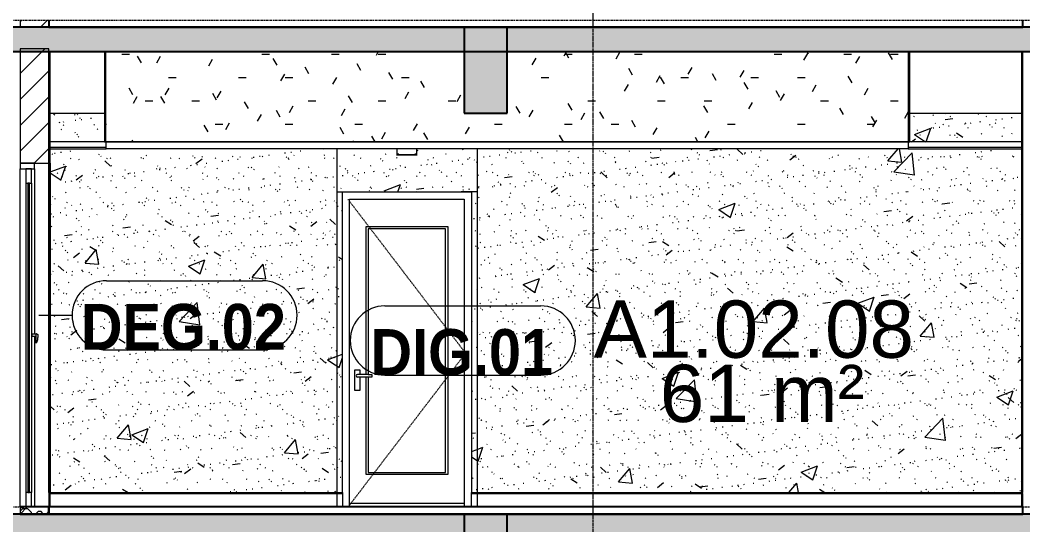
# Model space of a CAD drawing. Header units: millimetres. Extents: x 25061 to 259291, y -8723 to 35400.
# Drawn here: x 34853 to 41853, y 5474 to 9000 of the extents above; entities that cross this region are included whole.
import ezdxf

# ---------------------------------------------------------------- set-up
doc = ezdxf.new("R2010")
doc.units = ezdxf.units.MM
for name, pattern in [('Centre', [31.75, 6.35, -4.7625, 15.875, -4.7625]), ('Dash', [6.35, 3.175, -3.175]), ('Grid Line', [22.225, 12.7, -3.175, 3.175, -3.175])]:
    doc.linetypes.add(name, pattern=pattern)
for name, color, linetype, lineweight in [('0-1', 7, 'Continuous', 5), ('A-AREA-IDEN', 2, 'Continuous', 9), ('A-CLNG', 13, 'Continuous', 9), ('A-CLNG-1', 250, 'Continuous', 18), ('A-CLNG-2', 7, 'Continuous', 9), ('A-CLNG-PATT-2', 9, 'Continuous', 9), ('A-DETL-GENF-HDLN-1', 7, 'Dash', 9), ('A-DOOR', 31, 'Continuous', 9), ('A-DOOR-1', 7, 'Continuous', 9), ('A-DOOR-FRAM', 31, 'Continuous', 9), ('A-DOOR-GLAZ', 31, 'Continuous', 9), ('A-DOOR-IDEN', 31, 'Continuous', 9), ('A-FLOR-1', 10, 'Continuous', 25), ('A-FLOR-HRAL-1', 253, 'Continuous', 9), ('A-FLOR-LEVL-2', 51, 'Centre', 9), ('A-FLOR-PATT-1', 7, 'Continuous', 9), ('A-FLOR-PATT-2', 9, 'Continuous', 9), ('A-WALL', 113, 'Continuous', 9), ('A-WALL-1', 113, 'Continuous', 18), ('A-WALL-PATT-1', 7, 'Continuous', 9), ('A-WALL-PATT-2', 9, 'Continuous', 9), ('A-WALL-PATT-4', 111, 'Continuous', 9), ('E-LITE-EQPM', 33, 'Continuous', 9), ('E-LITE-EQPM-1', 7, 'Continuous', 9), ('I-WALL-1', 250, 'Continuous', 18), ('I-WALL-2', 7, 'Continuous', 9), ('S-BEAM-1', 12, 'Continuous', 5), ('S-BEAM-2', 10, 'Continuous', 25), ('S-BEAM-3', 7, 'Continuous', 9), ('S-GRID-1', 1, 'Grid Line', 9)]:
    doc.layers.add(name, color=color, linetype=linetype, lineweight=lineweight)
doc.styles.add('Arial', font='arial.ttf', dxfattribs={"height": 400})
doc.styles.add('Arial_B_1', font='arialbd.ttf', dxfattribs={"width": 0.9, "height": 320})
pattern_1 = [(45, (81080.3, 14125), (-84.8528, 84.8528), [])]
pattern_2 = [(50, (81080.3, 14125), (1165.978, -102.01), [121.92, -1341.12]), (355, (81080.3, 14125), (-225.554, 1222.763), [97.536, -1072.896]), (100.451, (81177.5, 14116.5), (940.433, 1120.746), [103.616, -1139.776]), (46.184, (81080.3, 14450.1), (1734.906, -269.074), [182.88, -2011.68]), (96.636, (81224.9, 14427.7), (1519.377, 1583.536), [155.424, -1709.665]), (351.184, (81080.3, 14450.1), (1519.39, 1583.52), [146.304, -1609.344]), (21, (81242.9, 14368.8), (970.332, -654.498), [121.92, -1341.12]), (326, (81242.9, 14368.8), (395.533, 1178.804), [97.536, -1072.896]), (71.451, (81323.7, 14314.3), (1365.87, 524.296), [103.616, -1139.776]), (37.5, (81080.3, 14125), (19.767, 541.1527), [53.645, -1006.246, 53.645, -1035.507, -1076.96]), (37.5, (81080.3, 14125), (19.767, 541.1527), [-2149.043, 53.645, -1023.315]), (7.5, (81080.3, 14125), (427.646, 641.156), [53.645, -567.334, 53.645, -981.862, -410.464]), (7.5, (81080.3, 14125), (427.646, 641.156), [-1656.486, 53.645, -356.819]), (327.5, (80717.8, 14125), (867.782, -36.665), [53.645, -352.755, 53.645, -1214.323, -1682.496]), (327.5, (80717.8, 14125), (867.782, -36.665), [-1674.368, 53.645, -1628.851]), (317.5, (80555.2, 14125), (948.028, 162.731), [53.645, -474.675, 53.645, -788.416, -1194.816]), (317.5, (80555.2, 14125), (948.028, 162.731), [-1370.38, 53.645, -1141.17])]
pattern_3 = [(37.5, (81080.3, 14125), (-5.1206, 156.61216), [5.364, -118.181, 5.364, -132.812, -132.08]), (37.5, (81080.3, 14125), (-5.1206, 156.61216), [-261.722, 5.364, -126.716]), (7.5, (81080.3, 14125), (143.847, 229.3842), [5.364, -61.285, 5.364, -105.989, -42.672]), (7.5, (81080.3, 14125), (143.847, 229.3842), [-178.003, 5.364, -37.308]), (327.5, (80980.33, 14125), (253.11758, 0.46008), [5.364, -35.276, 5.364, -140.94, -191.008]), (327.5, (80980.33, 14125), (253.11758, 0.46008), [-186.944, 5.364, -185.644]), (317.5, (80980.33, 14125), (244.3381, 71.3376), [5.364, -14.956, 5.364, -90.546, -109.728]), (317.5, (80980.33, 14125), (244.3381, 71.3376), [-116.23, 5.364, -104.364])]
pattern_4 = [(45, (81080.3, 14125), (-90.50967, 90.50967), [])]

# ---------------------------------------------------------------- blocks, each defined once
blk = doc.blocks.new('NCV_TKTC_KET CAU_rvt-1-TKCS_MẶT CẮT 1')
at = {"layer": 'A-FLOR-PATT-1'}
h = blk.add_hatch(color=256, dxfattribs=at)
h.paths.add_polyline_path([(127252.4, 8780), (127252.4, 8950), (118852.4, 8950), (118852.4, 8780), (126740, 8780)])
h.paths.add_polyline_path([(33955, 8780), (42052.6, 8780), (42052.6, 8950), (33652.6, 8950), (33652.6, 8780)])
h.paths.add_polyline_path([(46552.6, 8780), (54952.6, 8780), (54952.6, 8950), (46552.6, 8950)])
h.paths.add_polyline_path([(114352.4, 8780), (114352.4, 8950), (105952.4, 8950), (105952.4, 8780), (113942, 8780)])
h = blk.add_hatch(color=256, dxfattribs=at)
h.paths.add_polyline_path([(33652.6, 5380), (42052.6, 5380), (42052.6, 5550), (33652.6, 5550)])
h.paths.add_polyline_path([(127252.4, 5380), (127252.4, 5550), (118852.4, 5550), (118852.4, 5380), (126740, 5380)])
h.paths.add_polyline_path([(46552.6, 5380), (54952.6, 5380), (54952.6, 5550), (46552.6, 5550)])
h.paths.add_polyline_path([(114352.4, 5380), (114352.4, 5550), (105952.4, 5550), (105952.4, 5380), (113942, 5380)])
at = {"layer": 'S-BEAM-1'}
for points in [[(37952.6, 8350), (38252.6, 8350), (38252.6, 8950), (37952.6, 8950), (37952.6, 8534.1)], [(38252.6, 4950), (38252.6, 5550), (37952.6, 5550), (37952.6, 4950)]]:
    blk.add_hatch(color=256, dxfattribs=at).paths.add_polyline_path(points)
at = {"layer": 'A-FLOR-1'}
for p, q in [((42052.6, 8950), (33652.6, 8950)), ((33652.6, 8780), (42052.6, 8780)), ((42052.6, 5550), (33652.6, 5550))]:
    blk.add_line(p, q, dxfattribs=at)
at = {"layer": 'S-BEAM-2'}
for p, q in [((38252.6, 8950), (37952.6, 8950)), ((37952.6, 8950), (37952.6, 8350)), ((38252.6, 8350), (38252.6, 8950)), ((37952.6, 8350), (38252.6, 8350)), ((38252.6, 5550), (37952.6, 5550)), ((37952.6, 5550), (37952.6, 4950)), ((38252.6, 4950), (38252.6, 5550))]:
    blk.add_line(p, q, dxfattribs=at)
at = {"layer": 'S-BEAM-3'}
for p, q in [((35062.6, 8350), (35442.4, 8350)), ((41062.6, 8350), (41842.6, 8350))]:
    blk.add_line(p, q, dxfattribs=at)
blk = doc.blocks.new('DOOR_CW_01 CANH MO-PANEL KINH - DIG_02-800x2200-CỬA NHÔM KÍNH-400864-TKCS_MẶT CẮT 1')
at = {"layer": 'A-DOOR-1'}
for p, q in [((38042.564287, 7800), (37932.564287, 7800)), ((38052.564287, 5695), (38052.564287, 5700)), ((38052.564287, 5695), (38052.564287, 5700)), ((38052.564287, 5695), (38052.564287, 5700)), ((38112.564287, 5695), (38112.564287, 5700)), ((38152.564287, 5700), (38152.564287, 5695)), ((38152.564287, 5700), (38152.564287, 5695)), ((38152.564287, 5695), (38152.564287, 5700))]:
    blk.add_line(p, q, dxfattribs=at)
blk = doc.blocks.new('DOOR_CW_01 CANH MO-PANEL KINH - DIW_01-900x2200-CỬA GỖ VÂN LAMINATE-553393-TKCS_MẶT CẮT 1')
at = {"layer": 'A-DOOR-1'}
for p, q in [((37062.564287, 7800), (37172.564287, 7800)), ((36952.564287, 5700), (36952.564287, 5695)), ((36952.564287, 5700), (36952.564287, 5695)), ((36952.564287, 5700), (36952.564287, 5695)), ((36992.564287, 5695), (36992.564287, 5700)), ((37052.564287, 5695), (37052.564287, 5700)), ((37052.564287, 5695), (37052.564287, 5700)), ((37052.564287, 5700), (37052.564287, 5695))]:
    blk.add_line(p, q, dxfattribs=at)
blk = doc.blocks.new('LIC_09 - ĐÈN LED DOWNLIGHT ÂM TRẦN_ P_9W - 6000K - LIC_09 - ĐÈN LED DOWNLIGHT ÂM TRẦN_ P_9W_ ÁNH SÁNG TRẮNG 6000K-513702-TKCS_MẶT CẮT 1')
at = {"layer": 'E-LITE-EQPM-1'}
for p, q in [((37480.9, 8060), (37623.5, 8060)), ((37482.2, 8100), (37482.2, 8060)), ((37552.2, 8060), (37482.2, 8060)), ((37492.2, 8068), (37492.2, 8065)), ((37622.2, 8060), (37552.2, 8060)), ((37612.2, 8065), (37612.2, 8068)), ((37622.2, 8060), (37622.2, 8100))]:
    blk.add_line(p, q, dxfattribs=at)
blk = doc.blocks.new('DOOR_CW_01 CANH MO-PANEL KINH - DIG_01-900x2200-CỬA NHÔM KÍNH-901215-TKCS_MẶT CẮT 1')
at = {"layer": 'A-DETL-GENF-HDLN-1'}
for p, q in [((37962.6, 6673.5), (37142.6, 7747)), ((37142.6, 5600), (37962.6, 6673.5))]:
    blk.add_line(p, q, dxfattribs=at)
at = {"layer": 'A-DOOR-1'}
for p, q in [((37152.6, 5600), (37152.6, 7750)), ((37152.6, 7750), (37952.6, 7750)), ((37952.6, 7750), (37952.6, 5600)), ((37267.6, 6524.5), (37267.6, 7558)), ((37267.6, 7558), (37837.6, 7558)), ((37822.6, 7543), (37282.6, 7543)), ((37282.6, 7543), (37282.6, 6524.5)), ((37822.6, 5841), (37822.6, 7543)), ((37837.6, 7558), (37837.6, 5826)), ((37227.3, 6556), (37187.8, 6556)), ((37187.8, 6556), (37187.8, 6416)), ((37282.6, 6524.5), (37207.6, 6524.5)), ((37227.3, 6524.5), (37227.3, 6556)), ((37282.6, 6524.5), (37308.4, 6524.5)), ((37308.4, 6524.5), (37308.4, 6507.5)), ((37282.6, 6507.5), (37207.6, 6507.5)), ((37227.3, 6416), (37227.3, 6507.5)), ((37267.6, 5826), (37267.6, 6507.5)), ((37282.6, 6507.5), (37282.6, 5841)), ((37308.4, 6507.5), (37282.6, 6507.5)), ((37187.8, 6416), (37227.3, 6416)), ((37837.6, 5826), (37267.6, 5826)), ((37282.6, 5841), (37822.6, 5841)), ((37102.6, 5700), (37102.6, 5695)), ((38002.6, 5695), (38002.6, 5700)), ((37152.6, 5626), (37952.6, 5626))]:
    blk.add_line(p, q, dxfattribs=at)
for start, end in [(90, 180), (180, 270)]:
    blk.add_arc((37207.6, 6516), 8.5, start, end, dxfattribs=at)
blk = doc.blocks.new('Railing - Railing-910888-TKCS_MẶT CẮT 1')
at = {"layer": 'A-FLOR-HRAL-1'}
for p, q in [((38042.564287, 5695), (41842.564287, 5695)), ((38042.564287, 5695), (38042.564287, 5600)), ((41852.564287, 5695), (41842.564287, 5695)), ((41842.564287, 5695), (41842.564287, 5600)), ((41852.564287, 5600), (41852.564287, 5695)), ((41842.564287, 5600), (41852.564287, 5600))]:
    blk.add_line(p, q, dxfattribs=at)
blk = doc.blocks.new('Railing - Railing-910890-TKCS_MẶT CẮT 1')
at = {"layer": 'A-FLOR-HRAL-1'}
for p, q in [((38002.564287, 5600), (38002.564287, 5695)), ((38002.564287, 5695), (38042.564287, 5695))]:
    blk.add_line(p, q, dxfattribs=at)
blk = doc.blocks.new('Railing - Railing-910891-TKCS_MẶT CẮT 1')
at = {"layer": 'A-FLOR-HRAL-1'}
for p, q in [((37062.564287, 5695), (37102.564287, 5695)), ((37102.564287, 5695), (37102.564287, 5600))]:
    blk.add_line(p, q, dxfattribs=at)
blk = doc.blocks.new('Railing - Railing-910892-TKCS_MẶT CẮT 1')
at = {"layer": 'A-FLOR-HRAL-1'}
for p, q in [((35062.564287, 5695), (35052.564287, 5695)), ((35062.564287, 5695), (37062.564287, 5695)), ((35062.564287, 5600), (35062.564287, 5695)), ((37062.564287, 5695), (37062.564287, 5600))]:
    blk.add_line(p, q, dxfattribs=at)
blk = doc.blocks.new('CL_01-VÁCH DỰNG THẠCH CAO CĂN HỘ LOẠI 1-5A5 - CL_01-VÁCH DỰNG THẠCH CAO CĂN HỘ LOẠI 1A-5-909354-TKCS_MẶT CẮT 1')
at = {"layer": 'A-CLNG-PATT-2'}
h = blk.add_hatch(dxfattribs=at)
h.set_pattern_fill('FP_1', color=256, style=0, pattern_type=2)
h.set_pattern_definition([(0, (81080.3, 14125), (650.24, 162.56), [53.645, -434.035, 53.645, -434.035, -2600.96]), (0, (81080.3, 14125), (650.24, 162.56), [-975.36, 53.645, -921.715, 53.645, -434.035, -1137.92]), (0, (81080.3, 14125), (650.24, 162.56), [-2438.4, 53.645, -271.475, 53.645, -759.155]), (120, (81324.14, 14206.28), (-465.9011, 481.84436), [53.645, -434.035, 53.645, -3034.995]), (120, (81324.14, 14206.28), (-465.9011, 481.84436), [-541.325, -434.035, 53.645, -921.715, -1625.6]), (120, (81324.14, 14206.28), (-465.9011, 481.84436), [-1950.72, 53.645, -434.035, 53.645, -1084.275]), (120, (81324.14, 14206.28), (-465.9011, 481.84436), [-2492.045, -271.475, 53.645, -759.155]), (240, (81405.42, 14531.4), (-184.3389, -644.40436), [53.645, -434.035, 53.645, -3034.995]), (240, (81405.42, 14531.4), (-184.3389, -644.40436), [-541.325, -434.035, 53.645, -921.715, -1625.6]), (240, (81405.42, 14531.4), (-184.3389, -644.40436), [-1950.72, 53.645, -434.035, 53.645, -1084.275]), (240, (81405.42, 14531.4), (-184.3389, -644.40436), [-2492.045, -271.475, 53.645, -759.155])])
h.paths.add_polyline_path([(35452.4, 8150), (41052.6, 8150), (41052.6, 8780), (38252.6, 8780), (38252.6, 8350), (37952.6, 8350), (37952.6, 8780), (35452.4, 8780), (35452.4, 8534.1)])
at = {"layer": 'A-CLNG-1'}
for p, q in [((35452.4, 8780), (35442.4, 8780)), ((35442.4, 8780), (35442.4, 8150)), ((35452.4, 8150), (35452.4, 8780)), ((41062.6, 8780), (41052.6, 8780)), ((41052.6, 8780), (41052.6, 8150)), ((41062.6, 8150), (41062.6, 8780)), ((35442.4, 8150), (35452.4, 8150)), ((41052.6, 8150), (41062.6, 8150))]:
    blk.add_line(p, q, dxfattribs=at)
at = {"layer": 'A-CLNG-2'}
blk.add_line((41052.6, 8150), (35452.6, 8150), dxfattribs=at)
blk = doc.blocks.new('NCV_TKTC_TANG 2_rvt-1-TKCS_MẶT CẮT 1')
at = {"layer": 'A-FLOR-PATT-2'}
h = blk.add_hatch(dxfattribs=at)
h.set_pattern_fill('FP_6', color=256, style=0, pattern_type=2)
h.set_pattern_definition([(180, (81252.7, 14216.3), (-2e-14, -203.2), [19.239, -183.961]), (135, (81266.3, 14202.7), (-203.19986, 1e-14), [19.239, -268.129]), (90, (81266.3, 14183.47), (-203.2, 1e-14), [19.239, -183.961]), (45, (81252.7, 14169.86), (0, 203.19986), [19.239, -268.129]), (0, (81233.46, 14169.86), (0, 203.2), [19.239, -183.961]), (315, (81219.86, 14183.47), (203.19986, 0), [19.239, -268.129]), (270, (81219.86, 14202.7), (203.2, 1e-14), [19.239, -183.961]), (225, (81233.46, 14216.31), (1e-14, -203.19986), [19.239, -268.129]), (180, (81207.18, 14184.3), (-2e-14, -203.2), [22.055, -181.145]), (135, (81222.78, 14168.71), (-203.19986, 1e-14), [22.055, -265.314]), (90, (81222.78, 14146.66), (-203.2, 1e-14), [22.055, -181.145]), (45, (81207.18, 14131.06), (0, 203.19986), [22.055, -265.314]), (0, (81185.13, 14131.06), (0, 203.2), [22.055, -181.145]), (315, (81169.54, 14146.66), (203.19986, 0), [22.055, -265.314]), (270, (81169.54, 14168.71), (203.2, 1e-14), [22.055, -181.145]), (225, (81185.13, 14184.3), (1e-14, -203.19986), [22.055, -265.314]), (180, (81114.68, 14169.67), (-2e-14, -203.2), [14.547, -188.653]), (135, (81124.96, 14159.39), (-203.19986, 1e-14), [14.547, -272.821]), (90, (81124.96, 14144.84), (-203.2, 1e-14), [14.547, -188.653]), (45, (81114.68, 14134.56), (0, 203.19986), [14.547, -272.821]), (0, (81100.13, 14134.56), (0, 203.2), [14.547, -188.653]), (315, (81089.85, 14144.84), (203.19986, 0), [14.547, -272.821]), (270, (81089.85, 14159.39), (203.2, 1e-14), [14.547, -188.653]), (225, (81100.13, 14169.67), (1e-14, -203.19986), [14.547, -272.821]), (90, (81183.32, 14194.78), (-203.2, 1e-14), [29.097, -174.103]), (45, (81162.74, 14174.2), (0, 203.19986), [29.097, -258.271]), (0, (81133.65, 14174.2), (0, 203.2), [29.097, -174.103]), (315, (81113.07, 14194.78), (203.19986, 0), [29.097, -258.271]), (270, (81113.07, 14223.87), (203.2, 1e-14), [29.097, -174.103]), (225, (81133.65, 14244.45), (1e-14, -203.19986), [29.097, -258.271]), (180, (81162.74, 14244.45), (-2e-14, -203.2), [29.097, -174.103]), (135, (81183.32, 14223.87), (-203.19986, 1e-14), [29.097, -258.271]), (90, (81262.35, 14261.4), (-203.2, 1e-14), [37.075, -166.125]), (45, (81236.13, 14235.19), (0, 203.19986), [37.075, -250.293]), (0, (81199.05, 14235.19), (0, 203.2), [37.075, -166.125]), (315, (81172.84, 14261.4), (203.19986, 0), [37.075, -250.293]), (270, (81172.84, 14298.48), (203.2, 1e-14), [37.075, -166.125]), (225, (81199.05, 14324.7), (1e-14, -203.19986), [37.075, -250.293]), (180, (81236.13, 14324.7), (-2e-14, -203.2), [37.075, -166.125]), (135, (81262.35, 14298.48), (-203.19986, 1e-14), [37.075, -250.293]), (90, (81138.85, 14272.68), (-203.2, 1e-14), [19.242, -183.958]), (45, (81125.24, 14259.07), (0, 203.19986), [19.242, -268.127]), (0, (81106, 14259.07), (0, 203.2), [19.242, -183.958]), (315, (81092.4, 14272.68), (203.19986, 0), [19.242, -268.127]), (270, (81092.4, 14291.92), (203.2, 1e-14), [19.242, -183.958]), (225, (81106, 14305.53), (1e-14, -203.19986), [19.242, -268.127]), (180, (81125.24, 14305.53), (-2e-14, -203.2), [19.242, -183.958]), (135, (81138.85, 14291.92), (-203.19986, 1e-14), [19.242, -268.127])])
h.paths.add_polyline_path([(35052.6, 5550), (35052.6, 5600), (34852.6, 5600), (34852.6, 5550)])
at = {"layer": 'A-WALL-PATT-1'}
h = blk.add_hatch(dxfattribs=at)
h.set_pattern_fill('FP_3', color=256, style=0, pattern_type=2)
h.set_pattern_definition(pattern_1)
h.paths.add_polyline_path([(35062.6, 8000), (35062.6, 8780), (35052.6, 8780), (35052.6, 8000)])
h = blk.add_hatch(dxfattribs=at)
h.set_pattern_fill('FP_3', color=256, style=0, pattern_type=2)
h.set_pattern_definition(pattern_1)
h.paths.add_polyline_path([(41852.6, 5700), (41852.6, 8780), (41842.6, 8780), (41842.6, 5700)])
at = {"layer": 'A-WALL-PATT-2'}
h = blk.add_hatch(dxfattribs=at)
h.set_pattern_fill('FP_4', color=256, style=0, pattern_type=2)
h.set_pattern_definition(pattern_2)
h.paths.add_polyline_path([(35062.6, 5700), (37052.6, 5700), (37052.6, 8100), (35062.6, 8100), (35062.6, 6101.2)])
h.paths.add_polyline_path([(35442.4, 8150), (35442.4, 8350), (35062.6, 8350), (35062.6, 8150)])
h = blk.add_hatch(dxfattribs=at)
h.set_pattern_fill('FP_5', color=256, style=0, pattern_type=2)
h.set_pattern_definition(pattern_3)
h.paths.add_polyline_path([(35062.6, 5700), (37052.6, 5700), (37052.6, 8100), (35062.6, 8100), (35062.6, 6101.2)])
h.paths.add_polyline_path([(35442.4, 8150), (35442.4, 8350), (35062.6, 8350), (35062.6, 8150)])
h = blk.add_hatch(dxfattribs=at)
h.set_pattern_fill('FP_4', color=256, style=0, pattern_type=2)
h.set_pattern_definition(pattern_2)
h.paths.add_polyline_path([(38042.6, 5700), (41842.6, 5700), (41842.6, 8100), (38042.6, 8100), (38042.6, 6101.2)])
h.paths.add_polyline_path([(41062.6, 8150), (41842.6, 8150), (41842.6, 8350), (41062.6, 8350)])
h = blk.add_hatch(dxfattribs=at)
h.set_pattern_fill('FP_5', color=256, style=0, pattern_type=2)
h.set_pattern_definition(pattern_3)
h.paths.add_polyline_path([(38042.6, 5700), (41842.6, 5700), (41842.6, 8100), (38042.6, 8100), (38042.6, 6101.2)])
h.paths.add_polyline_path([(41062.6, 8150), (41842.6, 8150), (41842.6, 8350), (41062.6, 8350)])
h = blk.add_hatch(dxfattribs=at)
h.set_pattern_fill('FP_4', color=256, style=0, pattern_type=2)
h.set_pattern_definition(pattern_2)
h.paths.add_polyline_path([(37062.6, 5700), (37062.6, 8100), (37052.6, 8100), (37052.6, 5700)])
h = blk.add_hatch(dxfattribs=at)
h.set_pattern_fill('FP_5', color=256, style=0, pattern_type=2)
h.set_pattern_definition(pattern_3)
h.paths.add_polyline_path([(37062.6, 5700), (37062.6, 8100), (37052.6, 8100), (37052.6, 5700)])
h = blk.add_hatch(dxfattribs=at)
h.set_pattern_fill('FP_4', color=256, style=0, pattern_type=2)
h.set_pattern_definition(pattern_2)
h.paths.add_polyline_path([(37102.6, 5700), (37102.6, 7800), (38002.6, 7800), (38002.6, 5700), (38042.6, 5700), (38042.6, 8100), (37622.2, 8100), (37622.2, 8060), (37482.2, 8060), (37482.2, 8100), (37062.6, 8100), (37062.6, 5700)])
h = blk.add_hatch(dxfattribs=at)
h.set_pattern_fill('FP_5', color=256, style=0, pattern_type=2)
h.set_pattern_definition(pattern_3)
h.paths.add_polyline_path([(37102.6, 5700), (37102.6, 7800), (38002.6, 7800), (38002.6, 5700), (38042.6, 5700), (38042.6, 8100), (37622.2, 8100), (37622.2, 8060), (37482.2, 8060), (37482.2, 8100), (37062.6, 8100), (37062.6, 5700)])
at = {"layer": 'A-CLNG-1'}
for p, q in [((35452.6, 8150), (35052.6, 8150)), ((35052.6, 8150), (35052.6, 8100)), ((35452.6, 8100), (35452.6, 8150)), ((41852.6, 8150), (41052.6, 8150)), ((41052.6, 8150), (41052.6, 8100)), ((41852.6, 8100), (41852.6, 8150)), ((35052.6, 8100), (35452.6, 8100)), ((41052.6, 8100), (41852.6, 8100))]:
    blk.add_line(p, q, dxfattribs=at)
at = {"layer": 'A-CLNG-2'}
for p, q in [((35452.6, 8150), (41052.6, 8150)), ((35452.6, 8110), (35052.6, 8110)), ((41052.6, 8100), (35452.6, 8100)), ((41852.6, 8110), (41052.6, 8110))]:
    blk.add_line(p, q, dxfattribs=at)
at = {"layer": 'A-FLOR-1'}
for p, q in [((35052.6, 5600), (34852.6, 5600)), ((34852.6, 5550), (35052.6, 5550)), ((41852.6, 5600), (35052.6, 5600)), ((35052.6, 5600), (35052.6, 5550)), ((35052.6, 5550), (35052.6, 5600)), ((35052.6, 5550), (41852.6, 5550)), ((41852.6, 5550), (41852.6, 5600))]:
    blk.add_line(p, q, dxfattribs=at)
at = {"layer": 'I-WALL-1'}
for p, q in [((35052.6, 8780), (35052.6, 8000)), ((35062.6, 8780), (35052.6, 8780)), ((35062.6, 8000), (35062.6, 8780)), ((41852.6, 8780), (41842.6, 8780)), ((41842.6, 8780), (41842.6, 5700)), ((41852.6, 5700), (41852.6, 8780)), ((35052.6, 8000), (35062.6, 8000)), ((41842.6, 5700), (41852.6, 5700))]:
    blk.add_line(p, q, dxfattribs=at)
at = {"layer": 'I-WALL-2'}
for p, q in [((37062.6, 8100), (37062.6, 5700)), ((38042.6, 8100), (38042.6, 5700)), ((35052.6, 5700), (35052.6, 8000)), ((35062.6, 8000), (35062.6, 5700)), ((37102.6, 5700), (37102.6, 7800)), ((37102.6, 7800), (38002.6, 7800)), ((38002.6, 7800), (38002.6, 5700)), ((35062.6, 5700), (35052.6, 5700)), ((35062.6, 5700), (37052.6, 5700)), ((37062.6, 5700), (37052.6, 5700)), ((37062.6, 5700), (37102.6, 5700)), ((38002.6, 5700), (38042.6, 5700)), ((38042.6, 5700), (41842.6, 5700))]:
    blk.add_line(p, q, dxfattribs=at)
at = {"layer": ''}
for name in ['Railing - Railing-910892-TKCS_MẶT CẮT 1', 'Railing - Railing-910891-TKCS_MẶT CẮT 1', 'Railing - Railing-910890-TKCS_MẶT CẮT 1', 'Railing - Railing-910888-TKCS_MẶT CẮT 1']:
    blk.add_blockref(name, (0, 0), dxfattribs=at)
at = {"layer": 'A-CLNG'}
blk.add_blockref('CL_01-VÁCH DỰNG THẠCH CAO CĂN HỘ LOẠI 1-5A5 - CL_01-VÁCH DỰNG THẠCH CAO CĂN HỘ LOẠI 1A-5-909354-TKCS_MẶT CẮT 1', (0, 0), dxfattribs=at)
at = {"layer": 'A-DOOR'}
for name in ['DOOR_CW_01 CANH MO-PANEL KINH - DIW_01-900x2200-CỬA GỖ VÂN LAMINATE-553393-TKCS_MẶT CẮT 1', 'DOOR_CW_01 CANH MO-PANEL KINH - DIG_02-800x2200-CỬA NHÔM KÍNH-400864-TKCS_MẶT CẮT 1', 'DOOR_CW_01 CANH MO-PANEL KINH - DIG_01-900x2200-CỬA NHÔM KÍNH-901215-TKCS_MẶT CẮT 1']:
    blk.add_blockref(name, (0, 0), dxfattribs=at)
at = {"layer": 'E-LITE-EQPM'}
blk.add_blockref('LIC_09 - ĐÈN LED DOWNLIGHT ÂM TRẦN_ P_9W - 6000K - LIC_09 - ĐÈN LED DOWNLIGHT ÂM TRẦN_ P_9W_ ÁNH SÁNG TRẮNG 6000K-513702-TKCS_MẶT CẮT 1', (0, 0), dxfattribs=at)
blk = doc.blocks.new('NCV_TKTC_TANG 3 - 4_rvt-2-TKCS_MẶT CẮT 1')
at = {"layer": 'A-FLOR-1'}
for p, q in [((35052.6, 9000), (35052.6, 8950)), ((41852.6, 8950), (41852.6, 9000)), ((35052.6, 8950), (41852.6, 8950))]:
    blk.add_line(p, q, dxfattribs=at)
blk = doc.blocks.new('DEG_02-DEG_03 - DEG_02-2500x2400mm-CỬA ĐI 02 CÁNH TRƯỢT-V56-TKCS_MẶT CẮT 1')
at = {"layer": 'A-DOOR'}
for p, q in [((34932.6, 7960), (34892.6, 7960)), ((34892.6, 7960), (34892.6, 7860)), ((34932.6, 7860), (34932.6, 7960)), ((34892.6, 7860), (34932.6, 7860)), ((34892.6, 7860), (34892.6, 5700)), ((34932.6, 7860), (34932.6, 5700)), ((34935.6, 6820), (34932.6, 6820)), ((34935.6, 6810), (34935.6, 6800)), ((34965.6, 6807), (34935.6, 6807)), ((34935.6, 6800), (34935.6, 6790)), ((34935.6, 6793), (34965.6, 6793)), ((34965.6, 6799.2), (34965.6, 6808.7)), ((34965.6, 6808.7), (34965.6, 6807.4)), ((34965.6, 6806.8), (34965.6, 6806.1)), ((34965.6, 6745.2), (34965.6, 6799.2)), ((34932.6, 6780), (34935.6, 6780)), ((34965.6, 6743.7), (34965.6, 6745.2)), ((34965.6, 6745.2), (34965.6, 6743.7)), ((34932.6, 5700), (34892.6, 5700)), ((34892.6, 5700), (34892.6, 5600)), ((34932.6, 5600), (34932.6, 5700)), ((34892.6, 5600), (34932.6, 5600))]:
    blk.add_line(p, q, dxfattribs=at)
at = {"layer": 'A-DOOR', "flags": 128}
for points in [[(34965.6, 6808.7), (34965.6, 6808.7), (34965.7, 6808.7), (34965.7, 6808.7), (34965.8, 6808.7), (34965.9, 6808.7), (34965.9, 6808.7), (34966, 6808.7), (34966, 6808.7), (34966.1, 6808.7), (34966.1, 6808.7), (34966.2, 6808.7), (34966.3, 6808.7), (34966.3, 6808.7), (34966.4, 6808.7), (34966.4, 6808.7), (34966.5, 6808.7), (34966.5, 6808.7), (34966.6, 6808.7), (34966.6, 6808.7), (34966.6, 6808.7), (34966.7, 6808.7), (34966.7, 6808.7), (34966.8, 6808.7), (34966.8, 6808.7), (34966.8, 6808.7), (34966.9, 6808.7), (34966.9, 6808.7), (34966.9, 6808.7), (34966.9, 6808.7), (34967, 6808.7), (34967, 6808.7), (34967, 6808.7), (34967, 6808.7), (34967, 6808.7), (34967, 6808.7), (34967.1, 6808.7), (34967.1, 6808.7), (34967.1, 6808.7)], [(34967.1, 6808.7), (34967.1, 6808.7), (34967, 6808.7), (34967, 6808.7), (34967, 6808.7), (34967, 6808.7), (34967, 6808.7), (34967, 6808.7), (34966.9, 6808.7), (34966.9, 6808.7), (34966.9, 6808.7), (34966.9, 6808.7), (34966.8, 6808.7), (34966.8, 6808.7), (34966.8, 6808.7), (34966.7, 6808.7), (34966.7, 6808.7), (34966.7, 6808.7), (34966.6, 6808.7), (34966.6, 6808.7), (34966.5, 6808.7), (34966.5, 6808.7), (34966.4, 6808.7), (34966.4, 6808.7), (34966.3, 6808.7), (34966.3, 6808.7), (34966.2, 6808.7), (34966.2, 6808.7), (34966.1, 6808.7), (34966.1, 6808.7), (34966, 6808.7), (34965.9, 6808.7), (34965.9, 6808.7), (34965.8, 6808.7), (34965.8, 6808.7), (34965.7, 6808.7), (34965.6, 6808.7), (34965.6, 6808.7), (34965.6, 6808.7)], [(34967.1, 6808.7), (34967.4, 6808.7), (34967.8, 6808.6), (34968.2, 6808.6), (34968.6, 6808.5), (34968.9, 6808.5), (34969.3, 6808.4), (34969.7, 6808.3), (34970, 6808.2), (34970.4, 6808.1), (34970.7, 6807.9), (34971.1, 6807.8), (34971.4, 6807.6), (34971.8, 6807.4), (34972.1, 6807.2), (34972.4, 6807), (34972.7, 6806.8), (34973, 6806.6), (34973.3, 6806.3), (34973.6, 6806.1), (34973.8, 6805.8), (34974.1, 6805.5), (34974.3, 6805.2), (34974.6, 6804.9), (34974.8, 6804.6), (34975, 6804.3), (34975.2, 6804), (34975.4, 6803.7), (34975.6, 6803.3), (34975.7, 6803), (34975.9, 6802.6), (34976, 6802.3), (34976.1, 6801.9), (34976.2, 6801.6), (34976.3, 6801.2), (34976.4, 6800.8), (34976.4, 6800.4), (34976.5, 6800.1), (34976.5, 6799.7), (34976.5, 6799.3), (34976.5, 6799.2)], [(34976.5, 6799.2), (34976.4, 6792.6), (34976, 6786), (34975.3, 6779.5), (34974.4, 6773), (34973.2, 6766.5), (34971.8, 6760.1), (34970.1, 6753.7), (34968.2, 6747.4), (34967.4, 6745.2)]]:
    blk.add_lwpolyline(points, dxfattribs=at)
at = {"layer": 'A-DOOR-FRAM'}
for p, q in [((34952.6, 8000), (34852.6, 8000)), ((34852.6, 8000), (34852.6, 7960)), ((34952.6, 7960), (34952.6, 8000)), ((34852.6, 7960), (34952.6, 7960)), ((34852.6, 5600), (34852.6, 7960)), ((34952.6, 7960), (34952.6, 6806.8)), ((34952.6, 6793.5), (34952.6, 5600))]:
    blk.add_line(p, q, dxfattribs=at)
at = {"layer": 'A-DOOR-GLAZ'}
for p, q in [((34917.6, 7860), (34907.6, 7860)), ((34907.6, 7860), (34907.6, 5700)), ((34917.6, 5700), (34917.6, 7860)), ((34907.6, 5700), (34917.6, 5700))]:
    blk.add_line(p, q, dxfattribs=at)
blk = doc.blocks.new('STN_Door Tag - STN_Door Tag-1788670-TKCS_MẶT CẮT 1')
at = {"layer": 'A-DOOR-IDEN'}
for p, q in [((37398.9, 27404.1), (38487, 27404.1)), ((37398.9, 26921.1), (38487, 26921.1))]:
    blk.add_line(p, q, dxfattribs=at)
for centre, start, end in [((37398.9, 27162.6), 90, 270), ((38487, 27162.6), 270, 90)]:
    blk.add_arc(centre, 241.5, start, end, dxfattribs=at)

msp = doc.modelspace()

# ---------------------------------------------------------------- hatches: boundary and pattern name
at = {"layer": 'A-WALL-PATT-4'}
h = msp.add_hatch(dxfattribs=at)
h.set_pattern_fill('FP_8', color=256, style=0, pattern_type=2)
h.set_pattern_definition(pattern_4)
h.paths.add_polyline_path([(34852.6, 8950), (35052.6, 8950), (35052.6, 9000), (34852.6, 9000)])
h.paths.add_polyline_path([(35052.6, 11400), (35052.6, 12200), (34852.6, 12200), (34852.6, 11400)])
h = msp.add_hatch(dxfattribs=at)
h.set_pattern_fill('FP_8', color=256, style=0, pattern_type=2)
h.set_pattern_definition(pattern_4)
h.paths.add_polyline_path([(34852.6, 5550), (35052.6, 5550), (35052.6, 5600), (34852.6, 5600)])
h.paths.add_polyline_path([(35052.6, 8000), (35052.6, 8800), (34852.6, 8800), (34852.6, 8000)])

# ---------------------------------------------------------------- linework, layer by layer
at = {"layer": 'A-DOOR-IDEN'}
msp.add_line((34984.4, 6940.2), (35215.2, 6940.2), dxfattribs=at)
at = {"layer": 'A-FLOR-LEVL-2'}
for p, q in [((25061.1, 9000), (134152.6, 9000)), ((25061.1, 5600), (134152.6, 5600))]:
    msp.add_line(p, q, dxfattribs=at)
at = {"layer": 'A-WALL'}
msp.add_line((35052.6, 8000), (35052.6, 5600), dxfattribs=at)
at = {"layer": 'A-WALL-1'}
for p, q in [((34852.6, 9000), (34852.6, 8950)), ((35052.6, 8950), (35052.6, 9000)), ((34852.6, 8950), (35052.6, 8950)), ((35052.6, 8800), (34852.6, 8800)), ((34852.6, 8800), (34852.6, 8000)), ((35052.6, 8000), (35052.6, 8800)), ((34852.6, 8000), (35052.6, 8000)), ((35052.6, 5600), (34852.6, 5600)), ((34852.6, 5600), (34852.6, 5550)), ((34852.6, 5550), (35052.6, 5550)), ((35052.6, 5550), (35052.6, 5600))]:
    msp.add_line(p, q, dxfattribs=at)
at = {"layer": 'S-GRID-1'}
msp.add_line((38852.6, -3283.1), (38852.6, 30285.9), dxfattribs=at)

# ---------------------------------------------------------------- block references
at = {"layer": '0-1'}
for name in ['NCV_TKTC_KET CAU_rvt-1-TKCS_MẶT CẮT 1', 'NCV_TKTC_TANG 3 - 4_rvt-2-TKCS_MẶT CẮT 1', 'NCV_TKTC_TANG 2_rvt-1-TKCS_MẶT CẮT 1']:
    msp.add_blockref(name, (0, 0), dxfattribs=at)
at = {"layer": 'A-DOOR'}
msp.add_blockref('DEG_02-DEG_03 - DEG_02-2500x2400mm-CỬA ĐI 02 CÁNH TRƯỢT-V56-TKCS_MẶT CẮT 1', (0, 0), dxfattribs=at)
at = {"layer": 'A-DOOR-IDEN'}
for p in [(-1942.2, -20224.1), (0, -20400)]:
    msp.add_blockref('STN_Door Tag - STN_Door Tag-1788670-TKCS_MẶT CẮT 1', p, dxfattribs=at)

# ---------------------------------------------------------------- texts
at = {"layer": 'A-AREA-IDEN', "char_height": 400, "line_spacing_factor": 0.936439, "style": 'Arial'}
for s, insert, width, attachment_point in [('\\pt8,16,24,32,40,48,56,64,72,80,88,96,104,112,120,128,136,144,152,160,168,176,184,192,200,208,216,224,232,240,248,256;A1.02.08', (39973.9, 6636.1), 2233.6, 8), ('\\pt8,16,24,32,40,48,56,64,72,80,88,96,104,112,120,128,136,144,152,160,168,176,184,192,200,208,216,224,232,240,248,256;61 m²', (40031.9, 6390.3), 1449.6, 5)]:
    msp.add_mtext(s, dxfattribs=dict(at, insert=insert, width=width, attachment_point=attachment_point))
at = {"layer": 'A-DOOR-IDEN', "char_height": 320, "attachment_point": 5, "line_spacing_factor": 0.936439, "style": 'Arial_B_1'}
for s, insert, width in [('\\pt7.2,14.4,21.6,28.8,36,43.2,50.4,57.6,64.8,72,79.2,86.4,93.6,100.8,108,115.2,122.4,129.6,136.8,144,151.2,158.4,165.6,172.8,180,187.2,194.4,201.6,208.8,216,223.2,230.4;DEG.02', (35992.7, 6855.5), 1467.36), ('\\pt7.2,14.4,21.6,28.8,36,43.2,50.4,57.6,64.8,72,79.2,86.4,93.6,100.8,108,115.2,122.4,129.6,136.8,144,151.2,158.4,165.6,172.8,180,187.2,194.4,201.6,208.8,216,223.2,230.4;DIG.01', (37935.5, 6679.6), 1304.64)]:
    msp.add_mtext(s, dxfattribs=dict(at, insert=insert, width=width))

doc.saveas('drawing.dxf')
